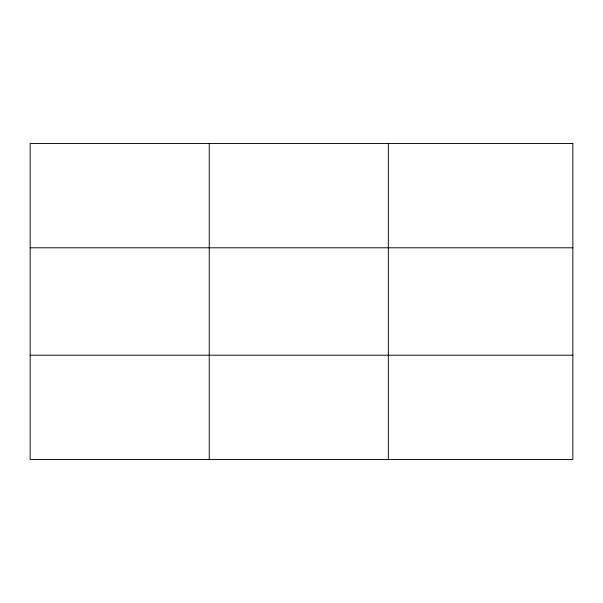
<?xml version="1.0" encoding="UTF-8"?>
<svg xmlns="http://www.w3.org/2000/svg" width="603" height="603" viewBox="0 0 603 603"><rect width="100%" height="100%" fill="white"/><g stroke="black" fill="none" stroke-linecap="round" stroke-linejoin="round"><path stroke-width="0.9" d="M209.241 143.552L209.241 459.448M388.332 143.552L388.332 459.448M30.15 247.795L572.85 247.795M30.15 355.205L572.85 355.205M572.85 143.552L572.85 459.448L30.15 459.448L30.15 143.552L572.85 143.552"/></g></svg>
